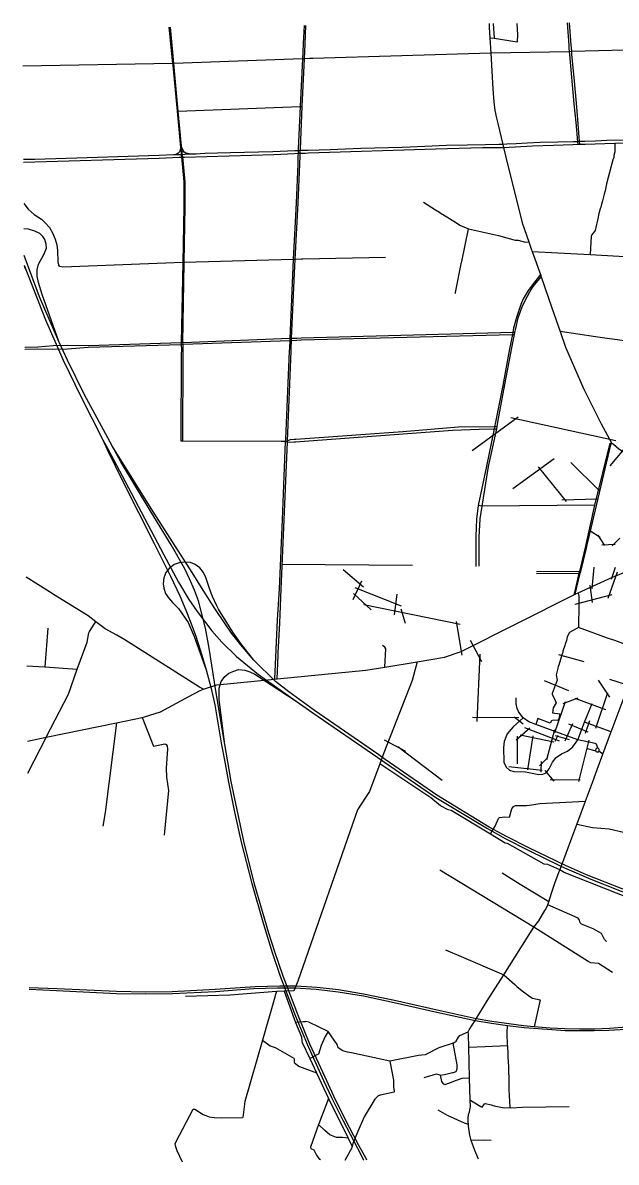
# Model space of a CAD drawing. Header units: metres. Extents: x 5755 to 15359, y -1761 to 6246.
# Drawn here: x 5755 to 9901, y -1761 to 6205 of the extents above; entities that cross this region are included whole.
import ezdxf

# ---------------------------------------------------------------- set-up
doc = ezdxf.new("R2010")
doc.units = ezdxf.units.M
doc.header["$MEASUREMENT"] = 0
doc.layers.add('路网', color=2, linetype='Continuous')

msp = doc.modelspace()

# ---------------------------------------------------------------- linework, layer by layer
at = {"layer": '路网'}
for p, q in [((9041.7, 6199.6), (9048.8, 6096.9)), ((9557.1, 6205.1), (9570, 6049.2)), ((9586.5, 6050.1), (9574.3, 6205.3)), ((9570, 6049.2), (9570.9, 6030.5)), ((9588, 6030.9), (9586.5, 6050.1)), ((7782, 5956.6), (7756.8, 5955.9)), ((9629.8, 5374.1), (9631.5, 5356.8)), ((9890, 5363.4), (9890, 5348.3)), ((9890, 5348.3), (9890, 5302)), ((6874.8, 5244.4), (6871.8, 5266.6)), ((7677.4, 5275.9), (7675.2, 5217.3)), ((7678, 5293), (7677.4, 5275.9)), ((7678.6, 5310.6), (7678, 5293)), ((7678, 5293), (7692.7, 5293.5)), ((7693.6, 5311.6), (7678.6, 5310.6)), ((7689.4, 5217.7), (7691.8, 5275.9)), ((7691.8, 5275.9), (7692.7, 5293.5)), ((7692.7, 5293.5), (7693.6, 5311.6)), ((7730.7, 5294.7), (7747.9, 5295.3)), ((7749.3, 5312.9), (7731.4, 5312.6)), ((9115.6, 5323.4), (9129.8, 5266.5)), ((6865.2, 5243.4), (6870.8, 5193.2)), ((6880.8, 5194.2), (6874.8, 5244.4)), ((7712, 4552.5), (7701.4, 4552.2)), ((8288.8, 4564.9), (7712, 4552.5)), ((5764.4, 4501.3), (5776.1, 4479.9)), ((7668.6, 3987.5), (7700.8, 3988.1)), ((7701.5, 3999.5), (7670.5, 3998.8)), ((9874.4, 3992.9), (9854.7, 3995.9)), ((5979.1, 3979.7), (6037.8, 3846.9)), ((6067.4, 3847.5), (6007.6, 3978.2)), ((6862.5, 3921.2), (6862.3, 3885.4)), ((6875.6, 3885.8), (6875.9, 3921.9)), ((7617.3, 3931.4), (7616.1, 3909.4)), ((7628.9, 3909.4), (7630, 3931.4)), ((6862.3, 3885.4), (6859.2, 3280)), ((6871.8, 3280), (6875.6, 3885.8)), ((8893.5, 3214.7), (9216.6, 3451.5)), ((9164.7, 3445.6), (9898.1, 3284.2)), ((6313.9, 3288.7), (6347.8, 3225.6)), ((6382.5, 3243.9), (6348.6, 3303.8)), ((7650.5, 3275.2), (7661, 3276)), ((7661.5, 3291.9), (7650.9, 3291.1)), ((9955.1, 3224), (9857.1, 3107)), ((9178.8, 2950.3), (9466.3, 3159.5)), ((9584.3, 3131.4), (9782.8, 2935.3)), ((9354.8, 3099.8), (9550.4, 2857.4)), ((9520.3, 2870.6), (9769.6, 2878)), ((9715.6, 2655.3), (9787.7, 2609.8)), ((9688.9, 2558.7), (9683.8, 2537.3)), ((9692.4, 2533.2), (9697.8, 2555.7)), ((9772.5, 2623.5), (9819, 2550)), ((9800.4, 2554.9), (9893.6, 2560.3)), ((9872, 2548.5), (9925.9, 2602.4)), ((7561.6, 2421.2), (8478, 2413.8)), ((9744.8, 2398.6), (9730.7, 2248.2)), ((9866.9, 2316.5), (9895.4, 2399.6)), ((7992.5, 2382.4), (8135.8, 2261.5)), ((9907.1, 2363.7), (9842, 2180.6)), ((8064.1, 2173.2), (8124.6, 2304.1)), ((8075.3, 2258.2), (8399, 2128.4)), ((9716.2, 2274.4), (9732.8, 2153.2)), ((7110.2, 2128.7), (7079, 2195)), ((8189.6, 2101.6), (8066.4, 2215.7)), ((8351.9, 2065.7), (8369.8, 2211.2)), ((9613.4, 2141.7), (9872, 2209.3)), ((6842, 2110.1), (6910.2, 2013.7)), ((7105.8, 2095.9), (7092, 2116.8)), ((7212.1, 1939.2), (7105.8, 2095.9)), ((7121.9, 2106.6), (7110.2, 2128.7)), ((7221.5, 1944.7), (7121.9, 2106.6)), ((8811, 1998.6), (8136.9, 2135.1)), ((8396.9, 2109.2), (8425.6, 2008.8)), ((6221.6, 1949.6), (6253.2, 2000.2)), ((6253.2, 2000.2), (6264.1, 2017.7)), ((8825.6, 1784.9), (8784.2, 2019.9)), ((5930.7, 1972.4), (5907.6, 1701.6)), ((8879.9, 1888.6), (8960.7, 1739.7)), ((9544.6, 1861.1), (9541.3, 1851)), ((8948.1, 1791.7), (8926.6, 1319.8)), ((9498.6, 1787.8), (9675.3, 1740.7)), ((9397.4, 1606.6), (9568.2, 1536.2)), ((9775.7, 1610.5), (9852.8, 1490.9)), ((9852.8, 1617), (10111, 1534.6)), ((6915.4, 1494.6), (6993.7, 1537.3)), ((9757.4, 1273.1), (9842.7, 1524.1)), ((7665.8, 1463.2), (7781.9, 1381.7)), ((9544.3, 1457.8), (9469.4, 1241.8)), ((9530, 1445.6), (9634.4, 1484.9)), ((9611.3, 1484.4), (9824.8, 1404)), ((7781.9, 1381.7), (8235.3, 1068.7)), ((8241.4, 1086.9), (7793.2, 1397.7)), ((8895.7, 1351.3), (9219.4, 1349.1)), ((9186.8, 1353.5), (9249.8, 1304.1)), ((9296.7, 1274.8), (9200.7, 1190.7)), ((9260.1, 1277.4), (9502.9, 1184.4)), ((9545.2, 1185), (9598.5, 1307.3)), ((9567.3, 1305.3), (9703.3, 1249.4)), ((9866.2, 1248.6), (9678.8, 1314.8)), ((9686.4, 1239), (9716.3, 1328.1)), ((5917, 1211.4), (5788.7, 957.6)), ((9209.2, 1217), (9209.9, 1024.6)), ((9230.3, 1228.2), (9465, 1178.9)), ((9282.2, 981.9), (9321.6, 1219.6)), ((9468.9, 1263), (9414.3, 1052.8)), ((9473.6, 1183.1), (9495.1, 1224.7)), ((9474.2, 1222.1), (9572.5, 1194.8)), ((8279.1, 1191.9), (8429.1, 1113.2)), ((8374.1, 1145.3), (8684.8, 911.1)), ((9708.7, 1189.2), (9636.9, 900.2)), ((9757.6, 1113.5), (9701.5, 1129.9)), ((8235.3, 1068.7), (8281.2, 1036.5)), ((8286.5, 1053.9), (8241.4, 1086.9)), ((9364.4, 1009.5), (9423.5, 1067.9)), ((9375.6, 1041), (9374.2, 966.1)), ((9808.1, 1092.5), (9780.4, 1112.5)), ((9151.4, 1004.9), (9383.4, 979.2)), ((9401, 977.9), (9464.2, 902.8)), ((9440.5, 914), (9648.1, 913.3)), ((8154.1, 795.1), (8119.8, 743.6)), ((9027.6, 543.5), (9048.5, 577.9)), ((9022, 533.3), (9027.6, 543.5)), ((9359, -72.1), (9403, -1.3)), ((7518.7, -595.4), (7515.6, -606.2)), ((7527.1, -568.2), (7518.7, -595.4)), ((7716.2, -779), (7661, -783.2)), ((7726.8, -778.2), (7716.2, -779)), ((9848.1, -837.1), (9967.8, -830.4)), ((9971.5, -816.6), (9853.8, -825)), ((7702.2, -884.4), (7705.3, -913.3)), ((7770.9, -1029.9), (7759.6, -1035.3)), ((7809.7, -1010.3), (7770.9, -1029.9)), ((7660.1, -1070.7), (7675.9, -1083.8)), ((7015.1, -1427.6), (7034.1, -1434.9)), ((8080.6, -1578.3), (8060.6, -1630)), ((6869.9, -1760.6), (6851.1, -1721.7)), ((8135.7, -1745.1), (8136.7, -1747.1)), ((8159.1, -1746.9), (8153.2, -1735.2)), ((8938.8, -1738.6), (8912.7, -1678.4))]:
    msp.add_line(p, q, dxfattribs=at)
for points in [[(6776.1, 6175.6), (6798.9, 5940.8), (6800.9, 5921.3), (6802.3, 5906.7), (6832.5, 5587.5), (6856.7, 5332.6), (6860.8, 5294.1), (6861.6, 5283), (6862.7, 5266.4), (6865.2, 5243.4)], [(6871.8, 5266.6), (6870.3, 5283.1), (6869, 5296.7), (6865.3, 5334.1), (6864.6, 5342), (6852.3, 5465.9), (6841.1, 5587.9), (6810.5, 5921.5), (6787, 6175.7)], [(7720.8, 6185.6), (7714.1, 6060.9), (7711.6, 5999.5), (7709.4, 5953.7), (7693.5, 5620.7), (7679.4, 5324.5), (7678.6, 5310.6)], [(7693.6, 5311.6), (7694.3, 5324.5), (7707.7, 5621.2), (7722.7, 5953.9), (7727, 6059), (7733.1, 6185.7)], [(9012.4, 6199.3), (9013.7, 6172.9), (9018, 6099.4), (9024.1, 5992.9)], [(9206.4, 6201.4), (9211.7, 6120.3), (9209.8, 6072.3)], [(9018, 6099.4), (9048.8, 6096.9), (9209.8, 6072.3)], [(10489.3, 6026.1), (10427.1, 6024.6), (9590.2, 6003.7), (9573.2, 6002.6), (9024.1, 5992.9), (7782, 5956.6)], [(9024.1, 5992.9), (9037.9, 5743.1), (9044.7, 5653.3), (9053.4, 5591.8), (9063.7, 5538.8), (9073.3, 5500.6), (9107.8, 5355.5), (9113, 5333.8), (9115.6, 5323.4)], [(9570.9, 6030.5), (9573.2, 6002.6), (9575.1, 5983.4), (9605.4, 5639.6), (9617.7, 5508.7), (9629.8, 5374.1)], [(9646.8, 5356.8), (9644.8, 5374.6), (9633.1, 5528.9), (9622.2, 5643), (9606.1, 5822.3), (9591.1, 5984.4), (9590.2, 6003.7), (9588, 6030.9)], [(7756.8, 5955.9), (7722.7, 5953.9), (7709.4, 5953.7), (6810.5, 5921.5), (6800.9, 5921.3), (5754.8, 5902.9)], [(6832.5, 5587.5), (6841.1, 5587.9), (7693.5, 5620.7), (7707.7, 5621.2)], [(7747.9, 5295.3), (8641.1, 5324.8), (8966.6, 5332.8), (9113, 5333.8), (9315.8, 5345.2), (9462.7, 5350.5), (9597.4, 5354.9), (9631.5, 5356.8), (9646.8, 5356.8)], [(9629.8, 5374.1), (9601.8, 5373.5), (9492.1, 5370.9), (9369, 5367.3), (9278.6, 5363.2), (9201.3, 5359.6), (9136.2, 5356), (9107.8, 5355.5), (9081.8, 5355.1), (8987.4, 5352.4), (8859.8, 5349.7), (8714.6, 5347), (8563.6, 5341.2), (8404.9, 5334.4), (8116.4, 5325.5), (7902, 5317.4), (7749.3, 5312.9)], [(10513.1, 5396), (10433.7, 5396.9), (10417.4, 5396.7), (10396.4, 5396.5), (10297.5, 5394.2), (10201.8, 5392.4), (10130.8, 5390.2), (10038.7, 5389.3), (9953.3, 5384.8), (9836.4, 5381.6), (9755.5, 5377.1), (9681.4, 5375.3), (9644.8, 5374.6), (9629.8, 5374.1)], [(9646.8, 5356.8), (9683.4, 5356.7), (9890, 5363.4), (10397.6, 5379.9), (10418.1, 5381), (10435.4, 5381.9), (10507.2, 5382.2)], [(7678.6, 5310.6), (7655.2, 5309.7), (7500.6, 5303.4), (7204, 5295.3), (7026.9, 5290.4), (6965.2, 5286.8), (6886.7, 5284.1), (6870.3, 5283.1), (6861.6, 5283), (6846.9, 5282.9), (6809.3, 5281.3), (6705.2, 5276.9), (6203.9, 5261.5), (5839.5, 5250.7), (5759.3, 5248.4)], [(5759.4, 5231.7), (6707.7, 5259.5), (6848, 5266.1), (6862.7, 5266.4), (6871.8, 5266.6), (6885.2, 5266.9), (7507.8, 5285.6), (7653.2, 5292.1), (7678, 5293)], [(6856.7, 5332.6), (6855.1, 5315.6), (6849, 5302.3), (6839.2, 5292.8), (6825.7, 5285.6), (6809.3, 5281.3)], [(6965.2, 5286.8), (6916, 5290.1), (6892.7, 5294.9), (6882.4, 5301.9), (6874.6, 5313), (6865.3, 5334.1)], [(7692.7, 5293.5), (7727.2, 5294.8), (7730.7, 5294.7)], [(7731.4, 5312.6), (7729.4, 5312.9), (7714.1, 5312.2), (7693.6, 5311.6)], [(9129.8, 5266.5), (9244.3, 4807.9), (9290.9, 4673.2), (9307.6, 4624.8), (9314, 4606.4), (9370.8, 4445.5), (9375.9, 4428.7), (9451, 4211.8), (9508.2, 4047.2), (9546.5, 3936.9), (9671.3, 3647.6), (9796.8, 3401.8), (9867.1, 3269.1)], [(9890, 5302), (9884, 5278.6), (9884, 5263.1), (9876.2, 5248), (9833.9, 5079.9), (9823.1, 5029.7), (9815.9, 5008.2), (9805.2, 4961.1), (9794.5, 4927.6), (9794.5, 4922.2), (9788.5, 4903.7), (9777.7, 4861.9), (9774.2, 4847), (9752.7, 4752.1), (9728.8, 4721), (9726.4, 4712.7), (9718.7, 4585.5)], [(6870.8, 5193.2), (6879.4, 5093.9), (6880, 4932), (6879.9, 4921.9), (6873.3, 4528.6), (6860.3, 3968), (6861.3, 3956.9), (6862.5, 3921.2)], [(6875.9, 3921.9), (6874.3, 3957.4), (6873.2, 3968.5), (6883, 4528.8), (6889.6, 4922.2), (6889.7, 4930), (6889.1, 5094.1), (6880.8, 5194.2)], [(7675.2, 5217.3), (7664.7, 4947.1), (7642.8, 4551.5), (7620.4, 3997.8), (7619.7, 3984.8), (7617.3, 3931.4)], [(7630, 3931.4), (7632.4, 3985), (7633.1, 3997.5), (7654.6, 4503.1), (7657.2, 4551.3), (7678.3, 4946.3), (7689.4, 5217.7)], [(5761.4, 4942.5), (5791.5, 4902.4), (5833.7, 4865.1), (5884.5, 4832.4), (5911.9, 4807.7), (5940.8, 4773.6), (5962.2, 4737.4), (5981.8, 4693.3), (5992.1, 4653.3), (5997, 4613.3), (5999.5, 4534), (6003.8, 4512.5)], [(8555.3, 4950.9), (8638.9, 4897.2), (8665.7, 4882.2), (8680.7, 4870.3), (8686, 4868.5), (8785.2, 4805.8), (8809, 4790.8), (8869.9, 4764.6), (9077.7, 4718.6), (9195.4, 4686.3), (9215.1, 4684.5), (9266.4, 4672), (9290.9, 4673.2)], [(5838.2, 4749.4), (5795, 4763), (5762.6, 4765.9)], [(6007.6, 3978.2), (5890.2, 4305.5), (5864, 4390.7), (5856.3, 4434.9), (5855.8, 4477.4), (5865.5, 4518.1), (5887.1, 4559.3), (5904, 4590.1), (5919.2, 4629.3), (5918.9, 4658.6), (5909.5, 4689.8), (5894.6, 4711.3), (5873.7, 4732.8), (5838.2, 4749.4)], [(8778.2, 4313.1), (8777, 4319.6), (8820.1, 4532.2), (8823, 4537), (8869.9, 4764.6)], [(6007.6, 3978.2), (5871.7, 4289.7), (5763.9, 4578.9)], [(7701.4, 4552.2), (7657.2, 4551.3), (7642.8, 4551.5), (6883, 4528.8), (6873.3, 4528.6), (6035.6, 4497.9), (6012.9, 4502.6), (6003.8, 4512.5)], [(9314, 4606.4), (9718.7, 4585.5), (9918.1, 4573.8), (10139.4, 4560.5)], [(5764.3, 4511.5), (5776.1, 4479.9), (5913, 4127.6), (5979.1, 3979.7)], [(9370.8, 4445.5), (9314.6, 4371), (9285.8, 4333.4), (9251.6, 4274.5), (9234.4, 4235.5), (9204.4, 4145.2), (9184, 4069.2), (9178.2, 4039.9), (9175.4, 4026.1), (9155.6, 3925.8), (9107.5, 3669.7), (9056.6, 3414.2), (9050, 3380.1), (9047, 3366), (8995.4, 3105.7), (8936.3, 2829.6), (8923.5, 2735.6), (8919.2, 2613.6), (8920.3, 2405)], [(8943.9, 2407.2), (8943.8, 2481.8), (8942.2, 2608.1), (8950.9, 2736.5), (8964.3, 2826), (9008, 3102.2), (9065.9, 3365.8), (9068.3, 3379.8), (9074, 3412.5), (9123.1, 3676), (9171.2, 3932.9), (9190.2, 4026.5), (9193, 4040.3), (9198.7, 4068.4), (9216.8, 4142.5), (9243.6, 4219.7), (9264.9, 4264.6), (9296.8, 4324.3), (9321.6, 4361.6), (9375.9, 4428.7)], [(7670.5, 3998.8), (7633.1, 3997.5), (7620.4, 3997.8), (6874.5, 3968.5), (6873.2, 3968.5), (6860.3, 3968), (6212.7, 3946.1), (6067.3, 3948.8), (5966.5, 3945.7), (5860, 3936.9), (5768.3, 3934.4)], [(5768.4, 3923.5), (5860.6, 3925.9), (5965.2, 3923.7), (6066.9, 3926.8), (6211.7, 3936.9), (6861.3, 3956.9), (6874.3, 3957.4), (6876.3, 3957.4), (7619.7, 3984.8), (7632.4, 3985), (7668.6, 3987.5)], [(7700.8, 3988.1), (9175.4, 4026.1), (9190.2, 4026.5)], [(9193, 4040.3), (9178.2, 4039.9), (7701.5, 3999.5)], [(9854.7, 3995.9), (9755.1, 4010.6), (9508.2, 4047.2)], [(10417, 3831.2), (10145, 3921.2), (10060.1, 3950), (9976.8, 3976), (9926.8, 3986.2), (9874.4, 3992.9)], [(7616.1, 3909.4), (7589.6, 3296.6), (7588.3, 3277.8), (7566.5, 2733.8), (7544.9, 2248.2), (7533, 2031.1), (7513.2, 1616.6)], [(7532.3, 1617.8), (7539.3, 1781.2), (7540.1, 1799), (7549.5, 2010.4), (7559.8, 2246.2), (7580.4, 2730.8), (7603, 3275.2), (7603.3, 3282.7), (7628.9, 3909.4)], [(6037.8, 3846.9), (6159.9, 3593), (6313.9, 3288.7), (6343.4, 3222.9)], [(6348.6, 3303.8), (6186.9, 3604.2), (6067.4, 3847.5)], [(7661, 3276), (8757.1, 3357), (8943.6, 3363.3), (9047, 3366), (9065.9, 3365.8)], [(9068.3, 3379.8), (9050, 3380.1), (8799.1, 3377.5), (8409.2, 3346.3), (7661.5, 3291.9)], [(7588.3, 3277.8), (7558.8, 3278.8), (6871.8, 3280), (6859.2, 3280)], [(7650.9, 3291.1), (7623.1, 3289.1), (7603.3, 3282.7), (7588.3, 3277.8)], [(7588.3, 3277.8), (7603, 3275.2), (7616.6, 3272.7), (7650.5, 3275.2)], [(9867.1, 3269.1), (9854.6, 3256.6), (9749.5, 2833.1), (9688.9, 2558.7)], [(9697.8, 2555.7), (9725.3, 2671.9), (9863.2, 3254.3), (9867.1, 3269.1)], [(9867.1, 3269.1), (9882.2, 3260), (9920, 3227.5), (10000.5, 3174.3), (10100.6, 3108.2), (10119, 3096.1), (10401.5, 2911.7), (10419.1, 2900.2), (10514.4, 2838.1)], [(6343.4, 3222.9), (6453.7, 2998.9), (6671.9, 2566), (6787.1, 2335.6), (6852, 2199.4), (6894.7, 2099.2), (6925, 2020.9)], [(6347.8, 3225.6), (6470.1, 2997.9), (6739.7, 2485.8)], [(7031.8, 1972.9), (7006.3, 2072.9), (6981.3, 2163.8), (6954.6, 2239.1), (6918.9, 2316.8), (6886.6, 2387.6), (6790.4, 2556.6), (6644.4, 2794.9), (6440.4, 3136.6), (6382.5, 3243.9)], [(7092, 2116.8), (7015.7, 2239.2), (6937.6, 2361.6), (6822.3, 2543.7), (6651.8, 2809.5), (6382.5, 3243.9)], [(9749.5, 2833.1), (8964.3, 2826), (8936.3, 2829.6)], [(9615, 2210.7), (9634.4, 2219.7), (9874.6, 2330.1), (9948.7, 2359.8), (10325.3, 2510.9), (10364.7, 2591), (10367.2, 2595.1)], [(6739.7, 2485.8), (6842.4, 2295.1), (6914.6, 2172.9), (6972.3, 2089.2), (7074.8, 1955.1), (7146.5, 1875.6), (7249, 1774.1), (7401.7, 1650.1), (7665.8, 1463.2)], [(9590, 507.3), (9624.7, 599.6), (9686.9, 764.4), (9734.8, 893), (9768.3, 985.5), (9808.1, 1092.5), (9864.2, 1243.3), (9866.2, 1248.6), (9935.2, 1434.1), (10026.1, 1676.3), (10066.8, 1788.3), (10077.4, 1817.5), (10126.7, 1952.9), (10202.6, 2154.1), (10271.1, 2335.9), (10285.9, 2375.1), (10307.1, 2437.4), (10325.3, 2510.9)], [(9683.8, 2537.3), (9643.5, 2368.8), (9640.6, 2356.4), (9608.9, 2223.5), (9604.5, 2205.8)], [(9615, 2210.7), (9650, 2356.4), (9652.9, 2368.6), (9692.4, 2533.2)], [(6926.5, 2431.5), (6889.7, 2435.4), (6847.3, 2430.5), (6811.9, 2418.6), (6777.2, 2391.3), (6754.5, 2362.1), (6739.2, 2324.6), (6734.6, 2283.6)], [(7079, 2195), (7071.3, 2217.1), (7055.1, 2264.2), (7033.7, 2326.9), (7018.4, 2361.6), (6991.4, 2395.9), (6959.7, 2418.1), (6926.5, 2431.5)], [(7016.7, 1547.5), (6988.5, 1561), (6728, 1725.2), (6467.2, 1892.3), (6412.1, 1923), (6329.3, 1969.5), (6264.1, 2017.7), (6211.9, 2060.1), (5981.8, 2202), (5942.4, 2227.9), (5779.3, 2328.7)], [(9652.9, 2368.6), (9643.5, 2368.8), (9344.4, 2366.3)], [(9344.8, 2355.5), (9640.6, 2356.4), (9650, 2356.4)], [(6734.6, 2283.6), (6739, 2253.3), (6751.5, 2215.7), (6773, 2184), (6801.1, 2153.6), (6825, 2129.1), (6842, 2110.1)], [(6993.7, 1537.3), (7016.7, 1547.5), (7111.4, 1576.2), (7513.2, 1616.6), (7532.3, 1617.8), (8152.2, 1680.4), (8283.9, 1701), (8510.5, 1736.6), (8702.2, 1770.2), (8817.2, 1808.8), (9604.5, 2205.8), (9615, 2210.7)], [(9634.4, 2219.7), (9639.2, 2196.1), (9639.8, 2140), (9636.2, 1978.2)], [(6910.2, 2013.7), (6952.8, 1913.7), (7036.6, 1681.6)], [(6925, 2020.9), (6963.8, 1917.4), (7005.4, 1785.2), (7036.6, 1681.6), (7070.6, 1550.1), (7096.6, 1437.9), (7144.1, 1157.2), (7164.2, 1050.3)], [(5917, 1211.4), (6075.2, 1510.5), (6133.9, 1685.3), (6205.6, 1876.1), (6216.4, 1941.3), (6221.6, 1949.6)], [(7184.3, 1052.9), (7165.8, 1159.5), (7105.8, 1521.1), (7056.9, 1834.1), (7031.8, 1972.9)], [(7369.2, 1748.8), (7278.4, 1855.5), (7212.1, 1939.2)], [(7369.2, 1748.8), (7277.8, 1865.2), (7221.5, 1944.7)], [(9636.2, 1978.2), (9575.3, 1941.7), (9559.1, 1913.1), (9553.2, 1886.8), (9544.6, 1861.1)], [(10077.4, 1817.5), (9891.2, 1886.2), (9839.8, 1902.3), (9636.2, 1978.2)], [(8283.9, 1701), (8291.7, 1829.1), (8284.6, 1839.4), (8268.7, 1851.8)], [(9541.3, 1851), (9528.1, 1811.6), (9526.9, 1803.2), (9522.1, 1793.6), (9499.4, 1713.6), (9495.8, 1706.5), (9495.8, 1701.7), (9492.3, 1694.5), (9480.3, 1647.3), (9487.5, 1610.3), (9452.8, 1516.6), (9454, 1510.6), (9474.9, 1467), (9480.4, 1450.4), (9461.2, 1416.1), (9455.7, 1381.1), (9505.8, 1374.9), (9499.8, 1339.2), (9492.8, 1327.4), (9459.7, 1329.9), (9447.7, 1325.2), (9439.8, 1308.7), (9353.2, 1340.8), (9338.5, 1300.1)], [(5783.5, 1710.6), (5907.6, 1701.6), (6133.9, 1685.3)], [(7165.8, 1159.5), (7127.3, 1474.9), (7125.6, 1511.9), (7127.5, 1552.5), (7139.7, 1599.9), (7166, 1635.2), (7195.2, 1658.5), (7228.7, 1673.4), (7261.5, 1684.1), (7306.3, 1680.3), (7341.6, 1668.8), (7375.6, 1651.3), (7665.8, 1463.2)], [(7793.2, 1397.7), (7613.7, 1528.7), (7520.9, 1600.8), (7369.2, 1748.8)], [(8510.5, 1736.6), (8475.7, 1607), (8276.5, 1101.8)], [(5787.1, 1183.3), (5917, 1211.4), (6409.2, 1310.7), (6588.5, 1348.8), (6604.7, 1352.2), (6717.7, 1389.2), (6915.4, 1494.6)], [(9250.9, 1346.8), (9180.3, 1283.8), (9138.7, 1233.2), (9118.3, 1180.7), (9113.8, 1138.6), (9116.5, 1037.2), (9131, 1001.9), (9155.5, 980.6), (9186.2, 970.7), (9268.1, 967.5), (9360, 949.4), (9388.5, 951.7), (9410.7, 961.6), (9431.5, 988.8), (9454.6, 1037.2), (9480.4, 1069.8), (9518.9, 1094.2), (9560.9, 1113.7), (9598.5, 1144.5), (9631.6, 1192), (9678.8, 1314.8), (9732.9, 1445.9)], [(9772.3, 1133.5), (9763.7, 1161.2), (9752.8, 1166.6), (9631.6, 1192), (9338.5, 1300.1), (9289.4, 1318.2), (9250.9, 1346.8), (9228.3, 1377.1), (9218.4, 1390.2), (9209.8, 1411.5), (9202.5, 1443.6), (9201.2, 1485.2)], [(6409.2, 1310.7), (6329.4, 685), (6313.7, 589)], [(6588.5, 1348.8), (6667.2, 1147.9), (6747.9, 1164), (6757.5, 1159), (6764.5, 1147.4), (6766.5, 1130.2), (6757.2, 993.7), (6759.4, 931.5), (6773, 839.2), (6742.9, 526.7)], [(7164.2, 1050.3), (7193, 896.6), (7231.8, 698.4), (7279.9, 477.3), (7353.9, 188.4), (7437.2, -96.5), (7455, -157.7)], [(7472.6, -158.4), (7373.3, 183.9), (7298.7, 484.9), (7210.7, 901), (7184.3, 1052.9)], [(8276.5, 1101.8), (8248.4, 1024.8), (8177.4, 830.1), (8154.1, 795.1)], [(8281.2, 1036.5), (8641.1, 788.4), (9001.3, 572.8), (9125.2, 502.1)], [(9133.6, 516.9), (9013.8, 582.7), (8646.5, 806.2), (8286.5, 1053.9)], [(9991.9, 86.1), (9537.5, 264.7), (9507.3, 283.1), (9422.8, 320.2), (9397.1, 323.2), (9141, 467.7), (9126, 470.7), (9022, 533.3), (8748, 698.2), (8727.1, 702.4), (8672.8, 729.8), (8605.9, 787.2), (8248.4, 1024.8)], [(8119.8, 743.6), (8092.2, 702.3), (7677.3, -495.3), (7662.4, -530.4), (7657.5, -542.6), (7648.5, -562.2), (7579.8, -565.6), (7527.1, -568.2), (7204.2, -593.8), (6892.5, -602.2)], [(9048.5, 577.9), (9055.6, 588.7), (9078.2, 642.6), (9085.9, 650.3), (9121.6, 654.8), (9154.2, 650.8), (9171, 709.3), (9182.9, 726.6), (9197.2, 733.7), (9273.7, 732.7), (9311.9, 736.8), (9368, 747.6), (9686.9, 764.4)], [(10100.1, 548.8), (10021.9, 584.6), (9996.2, 590), (9984.8, 584.6), (9972.9, 574.5), (9961, 559.6), (9952, 544), (9851.7, 567.9), (9735.9, 578.1), (9624.7, 599.6)], [(9125.2, 502.1), (9289.2, 417.7), (9504.6, 313), (9539.9, 298.1)], [(9547.2, 314.7), (9289.8, 436.7), (9133.6, 516.9)], [(9403, -1.3), (9408.9, 8.2), (9422, 37.8), (9429.4, 60.7), (9448.8, 120.5), (9473.6, 196.4), (9500.5, 264.7), (9507.3, 283.1), (9511.2, 293.6), (9590, 507.3)], [(9873.9, -433.8), (9777.7, -370.5), (9724, -366.9), (9704.3, -357.3), (9325.7, -118), (8669.4, 281.7)], [(9429.4, 60.7), (9229.5, 181.3), (9104.7, 261.3)], [(9539.9, 298.1), (9723.8, 218.1), (9935.2, 135.1), (10060.6, 90.3), (10216.1, 34.9)], [(10223.1, 53.2), (9942.4, 149.6), (9693.6, 249.4), (9547.2, 314.7)], [(9833.2, -216.4), (9820.1, -203.9), (9798.6, -160.9), (9740.1, -129.8), (9658.9, -95.8), (9648.7, -86.2), (9643.3, -67.7), (9634.4, -55.2), (9422, 37.8)], [(8912.7, -1678.4), (8888.3, -1608.9), (8878.9, -1571.2), (8869.5, -1509.3), (8869.2, -1496.8), (8866.5, -1476), (8865.8, -1453.5), (8869.6, -1426.4), (8874.8, -1409.5), (8881.1, -1383.1), (8882.2, -1372.5), (8880.9, -1325.3), (8876.6, -1169.9), (8870.7, -955.8), (8868.3, -867.5), (8865.3, -849.9), (8873, -835.1), (8916, -769.6), (8923, -758.2), (8999.9, -633.3), (9114.5, -451.1), (9325.7, -118), (9359, -72.1)], [(7455, -157.7), (7496.5, -293.6), (7553.9, -460.7), (7660.6, -740.3), (7741.9, -935.9)], [(7760.4, -936.1), (7681.1, -740.1), (7574.9, -460.9), (7514.8, -290), (7472.6, -158.4)], [(8708.2, -276.7), (8817.5, -322.1), (9114.5, -451.1), (9191.9, -518.6), (9206.8, -532.9), (9254.6, -571.7), (9266.5, -579.5), (9272.5, -584.3), (9278.5, -588.5), (9296.4, -602.8), (9316.7, -614.7), (9370.4, -625.5), (9327.9, -815.2)], [(9853.8, -825), (9750.4, -829.6), (9644.1, -830.4), (9542.4, -827.3), (9439.3, -822.8), (9327.9, -815.2), (9252.3, -808), (9031.9, -776.8), (8923, -758.2), (8648.8, -697.5), (8352.1, -631.1), (8135.8, -584.9), (7960.4, -555), (7810.4, -539.8), (7662.4, -530.4), (7550.6, -529.5), (7379.2, -533.8), (7098.2, -553.9), (6797.2, -568.8), (6611, -571.3), (6408.4, -567.1), (5995.2, -548.8), (5798.9, -540.5)], [(5799, -551.2), (5990.6, -559.8), (6408.7, -580.5), (6613.8, -584), (6799.8, -581.7), (7100.6, -566.8), (7366.9, -547.1), (7534.1, -542.2), (7624.3, -541), (7657.5, -542.6), (7804.8, -551.5), (7958.5, -568.7), (8135.3, -596.5), (8350.1, -642.9), (8646.6, -711), (8916, -769.6), (9030.4, -788.3), (9142.4, -804.5), (9257.1, -819.9), (9450, -833.8), (9543.6, -839.3), (9641.9, -840.9), (9747.4, -840.4), (9848.1, -837.1)], [(7515.6, -606.2), (7428.5, -908.2), (7305.1, -1336.1), (7291.6, -1447.6)], [(7579.8, -565.6), (7661, -783.2), (7702.2, -884.4)], [(8761.3, -928.7), (8661, -962.1), (8564.9, -1010.5), (8520.1, -1013.4), (8318.8, -1054.6), (8051.9, -996.1), (8023.8, -991.9), (7991, -982.4), (7958.1, -960.3), (7951.6, -938.8), (7888.3, -846.9), (7752.1, -780.6), (7733, -777.8), (7726.8, -778.2)], [(7888.3, -846.9), (7867.8, -882.7), (7839.2, -945.1), (7820.5, -1004.9), (7809.7, -1010.3)], [(8761.3, -928.7), (8783.4, -914.9), (8799, -885.7), (8808.5, -874.9), (8865.3, -849.9)], [(9141.1, -943.8), (9142.3, -939), (9139.9, -861.4), (9138.1, -856), (9142.4, -804.5)], [(7428.5, -908.2), (7483.1, -947.7), (7516.9, -958.1), (7649.5, -1034), (7651.6, -1042.8), (7650, -1062.6), (7660.1, -1070.7)], [(7705.3, -913.3), (7707, -924.4), (7759.6, -1035.3), (7807.3, -1135.8), (7889.5, -1314.5), (7889.7, -1314.9), (8027.1, -1591.4), (8055.7, -1650.5)], [(7741.9, -935.9), (7856.3, -1190.2), (7911.3, -1309), (7990.7, -1465.8), (8093, -1662.7), (8135.7, -1745.1)], [(8153.2, -1735.2), (8099.6, -1639.2), (8005.6, -1456.1), (7927.2, -1298.6), (7852.4, -1135.8), (7760.4, -936.1)], [(8670, -1152.5), (8701, -1147.8), (8757.2, -1134), (8763.7, -1134), (8781.6, -1127.5), (8789.4, -1108.4), (8790, -1080.9), (8761.3, -928.7)], [(8870.7, -955.8), (8985.8, -952.2), (9141.1, -943.8)], [(9141.1, -943.8), (9146.4, -1072.8), (9148.2, -1078.2), (9148.2, -1145.7), (9150, -1151.7), (9151.2, -1252.6), (9157.8, -1378.6)], [(7675.9, -1083.8), (7688.5, -1091.1), (7807.3, -1135.8)], [(8318.8, -1054.6), (8345.7, -1186.9), (8345.1, -1234.7), (8349.9, -1263.9), (8349.3, -1269.9), (8252, -1290.8), (8234.6, -1299.2), (8213.7, -1320.7), (8139.7, -1443.7), (8095.5, -1545.2), (8080.6, -1578.3)], [(8670, -1152.5), (8643.7, -1144.8), (8555.9, -1170.5)], [(8670, -1152.5), (8679.5, -1195.5), (8692.7, -1211.6), (8705.2, -1217), (8721.9, -1209.3), (8730.3, -1208.1), (8784.6, -1186.6), (8793, -1185.4), (8823.4, -1172.2), (8876.6, -1169.9)], [(7889.5, -1314.5), (7822.7, -1491.7), (7820.3, -1498.1), (7764.4, -1654.9), (7766.4, -1664.5), (7787.7, -1674.8), (7806.2, -1712.5), (7822.7, -1733.8), (7835.7, -1742)], [(8880.9, -1325.3), (8889.2, -1330.7), (8954.3, -1371.3), (8964.4, -1375.5), (8980, -1351.6), (8987.7, -1349.2), (9026.5, -1359.3), (9047.4, -1367.1), (9119.1, -1380.8), (9157.8, -1378.6), (9163.9, -1379.6), (9246.3, -1376.6), (9572.3, -1371.3)], [(6824.7, -1652.8), (6820.2, -1633.1), (6826.2, -1616.5), (6945.2, -1388.9), (6955.9, -1388.9), (7015.1, -1427.6)], [(8869.2, -1496.8), (8840.8, -1488.3), (8721.4, -1433.9), (8655.7, -1395.7)], [(7034.1, -1434.9), (7056.7, -1442.8), (7092.9, -1447.1), (7141.9, -1451.4), (7291.6, -1447.6)], [(8027.1, -1591.4), (7988.1, -1586.9), (7946.3, -1587.5), (7899.8, -1569), (7863.9, -1539.8), (7820.3, -1498.1)], [(6851.1, -1721.7), (6833, -1681.4), (6824.7, -1652.8)], [(8060.6, -1630), (8055.7, -1650.5), (8053.7, -1658.7), (8053.3, -1659.5), (8004.6, -1748.5)], [(9027.7, -1607.7), (8978.8, -1606.5), (8888.3, -1608.9)]]:
    msp.add_lwpolyline(points, dxfattribs=at)
msp.add_lwpolyline([(9756, 1117.7), (9757.6, 1113.5), (9760.5, 1110.1), (9764.3, 1107.7), (9768.7, 1106.8), (9773.2, 1107.4), (9777.2, 1109.3), (9780.4, 1112.5), (9782.3, 1116.5), (9782.8, 1120.9), (9781.9, 1125.2), (9779.7, 1129), (9776.3, 1131.9), (9772.3, 1133.5), (9767.9, 1133.8), (9763.6, 1132.6), (9760, 1130.1), (9757.3, 1126.5), (9755.9, 1122.2)], close=True, dxfattribs=at)

doc.saveas('drawing.dxf')
